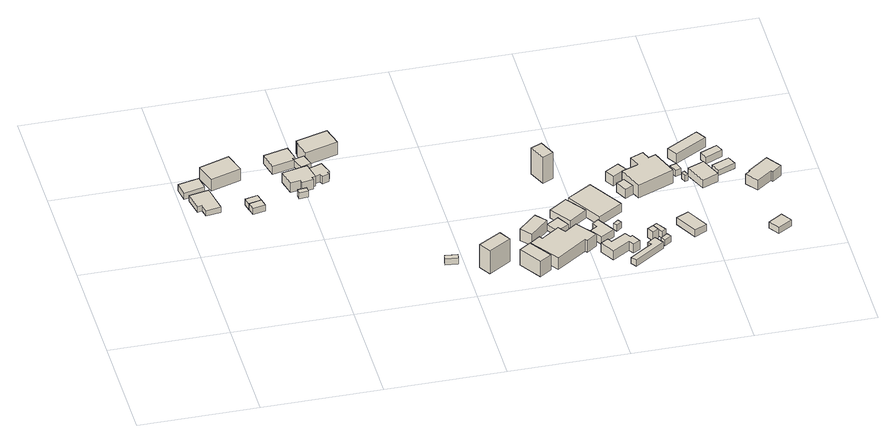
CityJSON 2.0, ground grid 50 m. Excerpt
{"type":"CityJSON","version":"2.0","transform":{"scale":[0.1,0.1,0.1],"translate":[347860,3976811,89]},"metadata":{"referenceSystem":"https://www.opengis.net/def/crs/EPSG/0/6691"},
"CityObjects":{
"building1":{"type":"Building","attributes":{"measuredHeight":2.7},"geometry":[{"type":"Solid","lod":"1","boundaries":[[[[0,1,2,3,4,5]],[[4,6,7,5]],[[3,8,6,4]],[[2,9,8,3]],[[1,10,9,2]],[[0,11,10,1]],[[5,7,11,0]],[[6,8,9,10,11,7]]]]}]},
"building2":{"type":"Building","attributes":{"measuredHeight":3},"geometry":[{"type":"Solid","lod":"1","boundaries":[[[[12,13,14,15]],[[14,16,17,15]],[[13,18,16,14]],[[12,19,18,13]],[[15,17,19,12]],[[16,18,19,17]]]]}]},
"building3":{"type":"Building","attributes":{"measuredHeight":8.5},"geometry":[{"type":"Solid","lod":"1","boundaries":[[[[20,21,22,23]],[[22,24,25,23]],[[21,26,24,22]],[[20,27,26,21]],[[23,25,27,20]],[[24,26,27,25]]]]}]},
"building4":{"type":"Building","attributes":{"measuredHeight":3},"geometry":[{"type":"Solid","lod":"1","boundaries":[[[[28,29,30,31]],[[30,32,33,31]],[[29,34,32,30]],[[28,35,34,29]],[[31,33,35,28]],[[32,34,35,33]]]]}]},
"building5":{"type":"Building","attributes":{"measuredHeight":3},"geometry":[{"type":"Solid","lod":"1","boundaries":[[[[36,37,38,39]],[[38,40,41,39]],[[37,42,40,38]],[[36,43,42,37]],[[39,41,43,36]],[[40,42,43,41]]]]}]},
"building6":{"type":"Building","attributes":{"measuredHeight":3},"geometry":[{"type":"Solid","lod":"1","boundaries":[[[[44,45,46,47]],[[46,48,49,47]],[[45,50,48,46]],[[44,51,50,45]],[[47,49,51,44]],[[48,50,51,49]]]]}]},
"building7":{"type":"Building","attributes":{"measuredHeight":5},"geometry":[{"type":"Solid","lod":"1","boundaries":[[[[52,53,54,55,56,57]],[[56,58,59,57]],[[55,60,58,56]],[[54,61,60,55]],[[53,62,61,54]],[[52,63,62,53]],[[57,59,63,52]],[[58,60,61,62,63,59]]]]}]},
"building8":{"type":"Building","attributes":{"measuredHeight":5.4},"geometry":[{"type":"Solid","lod":"1","boundaries":[[[[64,65,66,67,68,69,70,71]],[[70,72,73,71]],[[69,74,72,70]],[[68,75,74,69]],[[67,76,75,68]],[[66,77,76,67]],[[65,78,77,66]],[[64,79,78,65]],[[71,73,79,64]],[[72,74,75,76,77,78,79,73]]]]}]},
"building9":{"type":"Building","attributes":{"measuredHeight":3.6},"geometry":[{"type":"Solid","lod":"1","boundaries":[[[[80,81,82,83]],[[82,84,85,83]],[[81,86,84,82]],[[80,87,86,81]],[[83,85,87,80]],[[84,86,87,85]]]]}]},
"building10":{"type":"Building","attributes":{"measuredHeight":3.7},"geometry":[{"type":"Solid","lod":"1","boundaries":[[[[88,89,90,91,92,93,94,95]],[[94,96,97,95]],[[93,98,96,94]],[[92,99,98,93]],[[91,100,99,92]],[[90,101,100,91]],[[89,102,101,90]],[[88,103,102,89]],[[95,97,103,88]],[[96,98,99,100,101,102,103,97]]]]}]},
"building11":{"type":"Building","attributes":{"measuredHeight":7.8},"geometry":[{"type":"Solid","lod":"1","boundaries":[[[[104,105,106,107,108,109]],[[108,110,111,109]],[[107,112,110,108]],[[106,113,112,107]],[[105,114,113,106]],[[104,115,114,105]],[[109,111,115,104]],[[110,112,113,114,115,111]]]]}]},
"building12":{"type":"Building","attributes":{"measuredHeight":3},"geometry":[{"type":"Solid","lod":"1","boundaries":[[[[116,117,118,119]],[[118,120,121,119]],[[117,122,120,118]],[[116,123,122,117]],[[119,121,123,116]],[[120,122,123,121]]]]}]},
"building13":{"type":"Building","attributes":{"measuredHeight":13.1},"geometry":[{"type":"Solid","lod":"1","boundaries":[[[[124,125,126,127]],[[126,128,129,127]],[[125,130,128,126]],[[124,131,130,125]],[[127,129,131,124]],[[128,130,131,129]]]]}]},
"building14":{"type":"Building","attributes":{"measuredHeight":9.4},"geometry":[{"type":"Solid","lod":"1","boundaries":[[[[132,133,134,135]],[[134,136,137,135]],[[133,138,136,134]],[[132,139,138,133]],[[135,137,139,132]],[[136,138,139,137]]]]}]},
"building15":{"type":"Building","attributes":{"measuredHeight":8.4},"geometry":[{"type":"Solid","lod":"1","boundaries":[[[[140,141,142,143]],[[142,144,145,143]],[[141,146,144,142]],[[140,147,146,141]],[[143,145,147,140]],[[144,146,147,145]]]]}]},
"building16":{"type":"Building","attributes":{"measuredHeight":8.8},"geometry":[{"type":"Solid","lod":"1","boundaries":[[[[148,149,150,151,152,153,154,155,156,157]],[[156,158,159,157]],[[155,160,158,156]],[[154,161,160,155]],[[153,162,161,154]],[[152,163,162,153]],[[151,164,163,152]],[[150,165,164,151]],[[149,166,165,150]],[[148,167,166,149]],[[157,159,167,148]],[[158,160,161,162,163,164,165,166,167,159]]]]}]},
"building17":{"type":"Building","attributes":{"measuredHeight":2.8},"geometry":[{"type":"Solid","lod":"1","boundaries":[[[[168,169,170,171]],[[170,172,173,171]],[[169,174,172,170]],[[168,175,174,169]],[[171,173,175,168]],[[172,174,175,173]]]]}]},
"building18":{"type":"Building","attributes":{"measuredHeight":4.7},"geometry":[{"type":"Solid","lod":"1","boundaries":[[[[176,177,178,179]],[[178,180,181,179]],[[177,182,180,178]],[[176,183,182,177]],[[179,181,183,176]],[[180,182,183,181]]]]}]},
"building19":{"type":"Building","attributes":{"measuredHeight":4},"geometry":[{"type":"Solid","lod":"1","boundaries":[[[[184,185,186,187,188,189]],[[188,190,191,189]],[[187,192,190,188]],[[186,193,192,187]],[[185,194,193,186]],[[184,195,194,185]],[[189,191,195,184]],[[190,192,193,194,195,191]]]]}]},
"building20":{"type":"Building","attributes":{"measuredHeight":12.8},"geometry":[{"type":"Solid","lod":"1","boundaries":[[[[196,197,198,199]],[[198,200,201,199]],[[197,202,200,198]],[[196,203,202,197]],[[199,201,203,196]],[[200,202,203,201]]]]}]},
"building21":{"type":"Building","attributes":{"measuredHeight":6.1},"geometry":[{"type":"Solid","lod":"1","boundaries":[[[[204,205,206,207,208,209,210,211,212,213]],[[212,214,215,213]],[[211,216,214,212]],[[210,217,216,211]],[[209,218,217,210]],[[208,219,218,209]],[[207,220,219,208]],[[206,221,220,207]],[[205,222,221,206]],[[204,223,222,205]],[[213,215,223,204]],[[214,216,217,218,219,220,221,222,223,215]]]]}]},
"building22":{"type":"Building","attributes":{"measuredHeight":5.3},"geometry":[{"type":"Solid","lod":"1","boundaries":[[[[224,225,226,227]],[[226,228,229,227]],[[225,230,228,226]],[[224,231,230,225]],[[227,229,231,224]],[[228,230,231,229]]]]}]},
"building23":{"type":"Building","attributes":{"measuredHeight":3},"geometry":[{"type":"Solid","lod":"1","boundaries":[[[[232,233,234,235]],[[234,236,237,235]],[[233,238,236,234]],[[232,239,238,233]],[[235,237,239,232]],[[236,238,239,237]]]]}]},
"building24":{"type":"Building","attributes":{"measuredHeight":3},"geometry":[{"type":"Solid","lod":"1","boundaries":[[[[240,241,242,243,244,245]],[[244,246,247,245]],[[243,248,246,244]],[[242,249,248,243]],[[241,250,249,242]],[[240,251,250,241]],[[245,247,251,240]],[[246,248,249,250,251,247]]]]}]},
"building25":{"type":"Building","attributes":{"measuredHeight":4.3},"geometry":[{"type":"Solid","lod":"1","boundaries":[[[[252,253,254,255]],[[254,256,257,255]],[[253,258,256,254]],[[252,259,258,253]],[[255,257,259,252]],[[256,258,259,257]]]]}]},
"building26":{"type":"Building","attributes":{"measuredHeight":3},"geometry":[{"type":"Solid","lod":"1","boundaries":[[[[260,261,262,263]],[[262,264,265,263]],[[261,266,264,262]],[[260,267,266,261]],[[263,265,267,260]],[[264,266,267,265]]]]}]},
"building27":{"type":"Building","attributes":{"measuredHeight":3},"geometry":[{"type":"Solid","lod":"1","boundaries":[[[[268,269,270,271]],[[270,272,273,271]],[[269,274,272,270]],[[268,275,274,269]],[[271,273,275,268]],[[272,274,275,273]]]]}]},
"building28":{"type":"Building","attributes":{"measuredHeight":4.4},"geometry":[{"type":"Solid","lod":"1","boundaries":[[[[276,277,278,279]],[[278,280,281,279]],[[277,282,280,278]],[[276,283,282,277]],[[279,281,283,276]],[[280,282,283,281]]]]}]},
"building29":{"type":"Building","attributes":{"measuredHeight":5.7},"geometry":[{"type":"Solid","lod":"1","boundaries":[[[[284,285,286,287]],[[286,288,289,287]],[[285,290,288,286]],[[284,291,290,285]],[[287,289,291,284]],[[288,290,291,289]]]]}]},
"building30":{"type":"Building","attributes":{"measuredHeight":8.7},"geometry":[{"type":"Solid","lod":"1","boundaries":[[[[292,293,294,295,296,297,298,299]],[[298,300,301,299]],[[297,302,300,298]],[[296,303,302,297]],[[295,304,303,296]],[[294,305,304,295]],[[293,306,305,294]],[[292,307,306,293]],[[299,301,307,292]],[[300,302,303,304,305,306,307,301]]]]}]},
"building31":{"type":"Building","attributes":{"measuredHeight":3.7},"geometry":[{"type":"Solid","lod":"1","boundaries":[[[[308,309,310,311]],[[310,312,313,311]],[[309,314,312,310]],[[308,315,314,309]],[[311,313,315,308]],[[312,314,315,313]]]]}]},
"building32":{"type":"Building","attributes":{"measuredHeight":3},"geometry":[{"type":"Solid","lod":"1","boundaries":[[[[316,317,318,319]],[[318,320,321,319]],[[317,322,320,318]],[[316,323,322,317]],[[319,321,323,316]],[[320,322,323,321]]]]}]},
"building33":{"type":"Building","attributes":{"measuredHeight":3},"geometry":[{"type":"Solid","lod":"1","boundaries":[[[[324,325,326,327]],[[326,328,329,327]],[[325,330,328,326]],[[324,331,330,325]],[[327,329,331,324]],[[328,330,331,329]]]]}]},
"building34":{"type":"Building","attributes":{"measuredHeight":4.8},"geometry":[{"type":"Solid","lod":"1","boundaries":[[[[332,333,334,335]],[[334,336,337,335]],[[333,338,336,334]],[[332,339,338,333]],[[335,337,339,332]],[[336,338,339,337]]]]}]},
"building35":{"type":"Building","attributes":{"measuredHeight":6},"geometry":[{"type":"Solid","lod":"1","boundaries":[[[[340,341,342,343]],[[342,344,345,343]],[[341,346,344,342]],[[340,347,346,341]],[[343,345,347,340]],[[344,346,347,345]]]]}]},
"building36":{"type":"Building","attributes":{"measuredHeight":3.4},"geometry":[{"type":"Solid","lod":"1","boundaries":[[[[348,349,350,351]],[[350,352,353,351]],[[349,354,352,350]],[[348,355,354,349]],[[351,353,355,348]],[[352,354,355,353]]]]}]},
"building37":{"type":"Building","attributes":{"measuredHeight":2.6},"geometry":[{"type":"Solid","lod":"1","boundaries":[[[[356,357,358,359]],[[358,360,361,359]],[[357,362,360,358]],[[356,363,362,357]],[[359,361,363,356]],[[360,362,363,361]]]]}]},
"building38":{"type":"Building","attributes":{"measuredHeight":3},"geometry":[{"type":"Solid","lod":"1","boundaries":[[[[364,365,366,367]],[[366,368,369,367]],[[365,370,368,366]],[[364,371,370,365]],[[367,369,371,364]],[[368,370,371,369]]]]}]},
"building39":{"type":"Building","attributes":{"measuredHeight":7},"geometry":[{"type":"Solid","lod":"1","boundaries":[[[[372,373,374,375,376,377,378,379]],[[378,380,381,379]],[[377,382,380,378]],[[376,383,382,377]],[[375,384,383,376]],[[374,385,384,375]],[[373,386,385,374]],[[372,387,386,373]],[[379,381,387,372]],[[380,382,383,384,385,386,387,381]]]]}]}
},
"vertices":[
[111,834,48],[132,717,48],[70,706,48],[63,743,48],[43,737,48],[27,818,48],[43,737,75],[27,818,75],[63,743,75],[70,706,75],[132,717,75],[111,834,75],
[90,916,46],[100,855,46],[11,835,46],[1,896,46],[11,835,76],[1,896,76],[100,855,76],[90,916,76],
[229,991,44],[257,904,44],[130,864,44],[102,950,44],[130,864,103],[102,950,103],[257,904,103],[229,991,103],
[296,719,49],[304,684,49],[251,672,49],[244,707,49],[251,672,79],[244,707,79],[304,684,79],[296,719,79],
[289,753,48],[296,719,48],[244,707,48],[236,741,48],[244,707,78],[236,741,78],[296,719,78],[289,753,78],
[491,766,40],[493,743,40],[454,740,40],[452,762,40],[454,740,70],[452,762,70],[493,743,70],[491,766,70],
[478,1038,26],[494,973,26],[482,970,26],[485,958,26],[394,936,26],[376,1013,26],[394,936,66],[376,1013,66],[485,958,66],[482,970,66],[494,973,66],[478,1038,66],
[523,894,32],[540,817,32],[524,814,32],[527,800,32],[479,791,32],[476,806,32],[433,798,32],[417,871,32],[433,798,79],[417,871,79],[476,806,79],[479,791,79],[527,800,79],[524,814,79],[540,817,79],[523,894,79],
[531,980,26],[547,925,26],[503,912,26],[487,967,26],[503,912,62],[487,967,62],[547,925,62],[531,980,62],
[586,914,26],[606,856,26],[596,853,26],[600,841,26],[570,831,26],[565,846,26],[544,839,26],[525,893,26],[544,839,63],[525,893,63],[565,846,63],[570,831,63],[600,841,63],[596,853,63],[606,856,63],[586,914,63],
[651,1092,20],[674,1011,20],[535,972,20],[517,1038,20],[521,1039,20],[517,1055,20],[521,1039,82],[517,1055,82],[517,1038,82],[535,972,82],[674,1011,82],[651,1092,82],
[962,181,60],[959,158,60],[907,164,60],[910,187,60],[907,164,90],[910,187,90],[959,158,90],[962,181,90],
[1128,164,67],[1157,116,67],[1062,58,67],[1033,107,67],[1062,58,180],[1033,107,180],[1157,116,180],[1128,164,180],
[1195,104,53],[1244,137,53],[1306,43,53],[1256,10,53],[1306,43,128],[1256,10,128],[1244,137,128],[1195,104,128],
[1230,253,57],[1309,328,57],[1348,284,57],[1269,209,57],[1348,284,113],[1269,209,113],[1309,328,113],[1230,253,113],
[1380,234,51],[1403,202,51],[1455,240,51],[1517,156,51],[1473,124,51],[1465,133,51],[1336,41,51],[1251,162,51],[1295,193,51],[1304,180,51],[1295,193,109],[1304,180,109],[1251,162,109],[1336,41,109],[1465,133,109],[1473,124,109],[1517,156,109],[1455,240,109],[1403,202,109],[1380,234,109],
[1402,329,54],[1433,278,54],[1382,246,54],[1350,297,54],[1382,246,83],[1350,297,83],[1433,278,83],[1402,329,83],
[1457,426,54],[1519,339,54],[1443,285,54],[1381,372,54],[1443,285,92],[1381,372,92],[1519,339,92],[1457,426,92],
[1507,216,51],[1539,235,51],[1526,256,51],[1552,276,51],[1598,198,51],[1538,162,51],[1598,198,86],[1538,162,86],[1552,276,86],[1526,256,86],[1539,235,86],[1507,216,86],
[1428,711,36],[1458,641,36],[1412,620,36],[1381,691,36],[1412,620,164],[1381,691,164],[1458,641,164],[1428,711,164],
[1562,59,46],[1527,120,46],[1559,139,46],[1570,120,46],[1634,158,46],[1649,133,46],[1658,139,46],[1679,100,46],[1649,84,46],[1637,103,46],[1649,84,91],[1637,103,91],[1679,100,91],[1658,139,91],[1649,133,91],[1634,158,91],[1570,120,91],[1559,139,91],[1527,120,91],[1562,59,91],
[1573,494,52],[1664,345,52],[1559,282,52],[1469,431,52],[1559,282,94],[1469,431,94],[1664,345,94],[1573,494,94],
[1628,259,53],[1640,244,53],[1618,227,53],[1606,243,53],[1618,227,83],[1606,243,83],[1640,244,83],[1628,259,83],
[1723,89,43],[1712,104,43],[1747,129,43],[1772,90,43],[1642,1,43],[1626,24,43],[1642,1,73],[1626,24,73],[1772,90,73],[1747,129,73],[1712,104,73],[1723,89,73],
[1753,183,47],[1768,156,47],[1742,142,47],[1727,169,47],[1742,142,90],[1727,169,90],[1768,156,90],[1753,183,90],
[1799,141,43],[1811,123,43],[1782,104,43],[1770,121,43],[1782,104,73],[1770,121,73],[1811,123,73],[1799,141,73],
[1774,212,46],[1801,166,46],[1781,154,46],[1753,199,46],[1781,154,76],[1753,199,76],[1801,166,76],[1774,212,76],
[1708,488,57],[1734,440,57],[1699,422,57],[1674,471,57],[1699,422,101],[1674,471,101],[1734,440,101],[1708,488,101],
[1646,544,61],[1705,580,61],[1729,542,61],[1669,505,61],[1729,542,109],[1669,505,109],[1705,580,109],[1646,544,109],
[1777,540,61],[1758,589,61],[1814,612,61],[1828,574,61],[1859,587,61],[1903,472,61],[1747,407,61],[1707,514,61],[1747,407,123],[1707,514,123],[1903,472,123],[1859,587,123],[1828,574,123],[1814,612,123],[1758,589,123],[1777,540,123],
[1910,246,50],[1961,151,50],[1908,124,50],[1857,220,50],[1908,124,83],[1857,220,83],[1961,151,83],[1910,246,83],
[1933,546,67],[1945,510,67],[1919,501,67],[1907,537,67],[1919,501,97],[1907,537,97],[1945,510,97],[1933,546,97],
[1954,490,66],[1962,467,66],[1949,462,66],[1941,485,66],[1949,462,96],[1941,485,96],[1962,467,96],[1954,490,96],
[2008,408,63],[1970,499,63],[2039,527,63],[2077,437,63],[2039,527,102],[2077,437,102],[1970,499,102],[2008,408,102],
[1916,619,73],[2051,698,73],[2077,654,73],[1942,575,73],[2077,654,119],[1942,575,119],[2051,698,119],[1916,619,119],
[2112,610,74],[2126,576,74],[2054,544,74],[2039,578,74],[2054,544,107],[2039,578,107],[2126,576,107],[2112,610,107],
[2144,542,64],[2160,503,64],[2087,472,64],[2070,511,64],[2087,472,90],[2070,511,90],[2160,503,90],[2144,542,90],
[2278,204,8],[2307,159,8],[2247,121,8],[2218,166,8],[2247,121,38],[2218,166,38],[2307,159,38],[2278,204,38],
[2184,421,43],[2205,436,43],[2203,440,43],[2289,505,43],[2333,441,43],[2292,410,43],[2286,418,43],[2222,370,43],[2286,418,92],[2222,370,92],[2292,410,92],[2333,441,92],[2289,505,92],[2203,440,92],[2205,436,92],[2184,421,92]
]}
